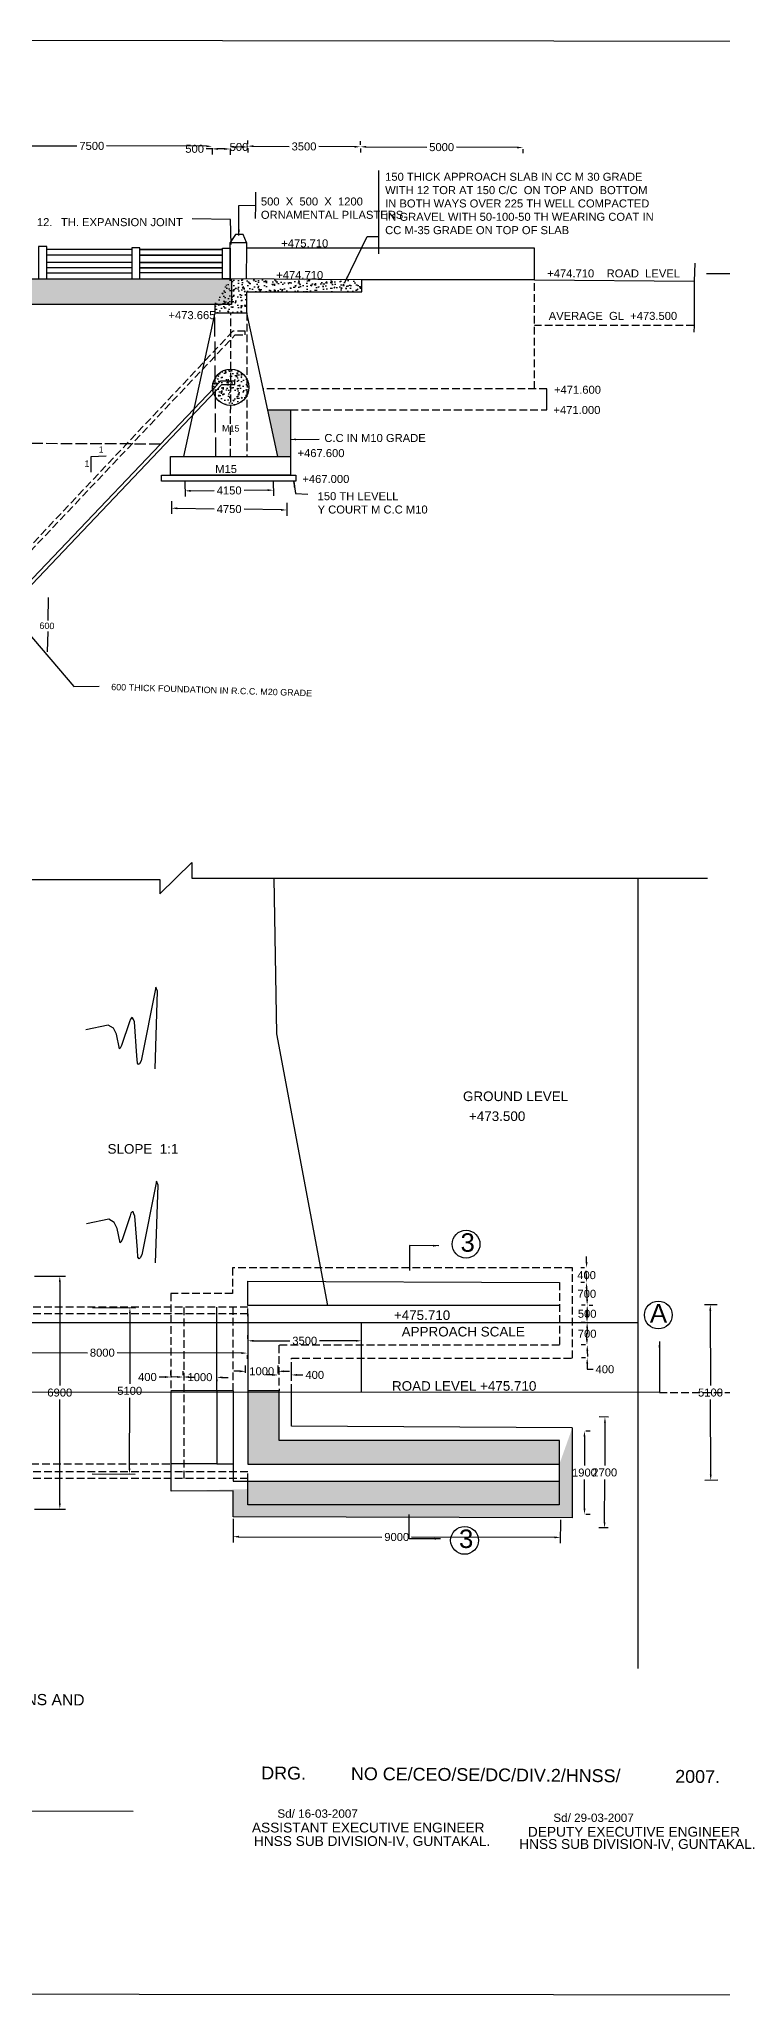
# Model space of a CAD drawing. Header units: inches. Extents: x 19446 to 38990, y 19537 to 39184.
# Drawn here: x 19486.6 to 19507.9, y 19536.7 to 19597.9 of the extents above; entities that cross this region are included whole.
import ezdxf

# ---------------------------------------------------------------- set-up
doc = ezdxf.new("R2010")
doc.units = ezdxf.units.IN
doc.header["$MEASUREMENT"] = 0
doc.linetypes.add('ACAD_ISO02W100', pattern=[15, 12, -3])
doc.layers.add('DRAWING', color=7, linetype='Continuous')
doc.styles.get("Standard").update_dxf_attribs({"font": 'arial.ttf'})
doc.dimstyles.get("Standard").update_dxf_attribs({"dimtxt": 0.18, "dimasz": 0.18, "dimexe": 0.18, "dimexo": 0.0625, "dimgap": 0.09, "dimtad": 0, "dimtih": 1, "dimtoh": 1, "dimdec": 4, "dimzin": 0, "dimdsep": 46, "dimtxsty": 'Standard', "dimcen": 0.09, "dimadec": 0, "dimazin": 0, "dimtfac": 1, "dimtdec": 4, "dimtofl": 0, "dimtmove": 0, "dimatfit": 3, "dimfxl": 1, "dimtolj": 1, "dimtzin": 0, "dimarcsym": 0})
pattern_1 = [(50, (0, 0), (0.3586300913, -0.0313760675), [0.0375, -0.4125]), (355, (0, 0), (-0.069375667, 0.376096067), [0.03, -0.33]), (100.4514445, (0.0299, -0.0026), (0.2892544234, 0.3447199955), [0.031870096, -0.350571056]), (46.1842, (0, 0.1), (0.533620665, -0.0827596404), [0.05625, -0.61875]), (96.6356355, (0.04447, 0.0931), (0.467330973, 0.4870593), [0.047805171, -0.52585688]), (351.184164, (0, 0.1), (0.467330973, 0.4870593), [0.045, -0.495]), (21, (0.05, 0.075), (0.298453526, -0.2013094453), [0.0375, -0.4125]), (326, (0.05, 0.075), (0.121657666, 0.3625750225), [0.03, -0.33]), (71.4514447, (0.07487, 0.05822), (0.4201111884, 0.1612655764), [0.031870095, -0.350571056]), (37.5, (0, 0), (0.00607992766, 0.1664469269), [0, -0.326, 0, -0.335, 0, -0.33125]), (7.5, (0, 0), (0.1315347687, 0.1972058559), [0, -0.191, 0, -0.3185, 0, -0.12625]), (327.5, (-0.1115, 0), (0.2669112181, -0.01127743587), [0, -0.125, 0, -0.39, 0, -0.5175]), (317.5, (-0.1615, 0), (0.2915930847, 0.0500524912), [0, -0.1625, 0, -0.259, 0, -0.3675])]

# ---------------------------------------------------------------- blocks, each defined once
blk = doc.blocks.new('*D7')
at = {"layer": 'Defpoints', "color": 0, "transparency": 16777216}
for p in [(19503.572, 19554.389), (19503.588, 19554.389), (19503.574, 19551.788)]:
    blk.add_point(p, dxfattribs=at)
at = {"layer": 'DRAWING', "color": 0, "lineweight": -2, "transparency": 16777216}
for p, q in [((19503.588, 19554.209), (19503.589, 19553.306)), ((19503.634, 19554.389), (19503.768, 19554.389)), ((19503.59, 19551.968), (19503.589, 19552.871)), ((19503.636, 19551.788), (19503.77, 19551.788))]:
    blk.add_line(p, q, dxfattribs=at)
at = {"layer": 'DRAWING', "color": 0, "transparency": 16777216}
for points in [[(19503.618, 19554.209), (19503.558, 19554.209), (19503.588, 19554.389)], [(19503.62, 19551.968), (19503.56, 19551.968), (19503.59, 19551.788)]]:
    blk.add_solid(points, dxfattribs=at)
at = {"layer": 'DRAWING', "color": 0, "transparency": 16777216, "insert": (19503.589, 19553.088), "char_height": 0.25, "attachment_point": 5}
blk.add_mtext('\\A1;1900', dxfattribs=at)
blk = doc.blocks.new('*D8')
at = {"layer": 'Defpoints', "color": 0, "transparency": 16777216}
for p in [(19504.228, 19554.825), (19504.404, 19554.824), (19504.392, 19551.358)]:
    blk.add_point(p, dxfattribs=at)
at = {"layer": 'DRAWING', "color": 0, "lineweight": -2, "transparency": 16777216}
for p, q in [((19504.342, 19554.824), (19504.048, 19554.825)), ((19504.228, 19554.645), (19504.223, 19553.31)), ((19504.217, 19551.539), (19504.222, 19552.874)), ((19504.33, 19551.359), (19504.036, 19551.36))]:
    blk.add_line(p, q, dxfattribs=at)
at = {"layer": 'DRAWING', "color": 0, "transparency": 16777216}
for points in [[(19504.198, 19554.645), (19504.258, 19554.645), (19504.228, 19554.825)], [(19504.187, 19551.539), (19504.247, 19551.539), (19504.216, 19551.359)]]:
    blk.add_solid(points, dxfattribs=at)
at = {"layer": 'DRAWING', "color": 0, "transparency": 16777216, "insert": (19504.222, 19553.092), "char_height": 0.25, "attachment_point": 5}
blk.add_mtext('\\A1;2700', dxfattribs=at)
blk = doc.blocks.new('*D9')
at = {"layer": 'Defpoints', "color": 0, "transparency": 16777216}
for p in [(19492.624, 19551.701), (19502.836, 19551.679), (19502.834, 19551.064)]:
    blk.add_point(p, dxfattribs=at)
at = {"layer": 'DRAWING', "color": 0, "lineweight": -2, "transparency": 16777216}
for p, q in [((19492.624, 19551.639), (19492.623, 19550.906)), ((19502.836, 19551.616), (19502.834, 19550.884)), ((19492.803, 19551.085), (19497.266, 19551.076)), ((19502.654, 19551.064), (19498.191, 19551.074))]:
    blk.add_line(p, q, dxfattribs=at)
at = {"layer": 'DRAWING', "color": 0, "transparency": 16777216}
for points in [[(19492.803, 19551.115), (19492.803, 19551.055), (19492.623, 19551.086)], [(19502.654, 19551.094), (19502.654, 19551.034), (19502.834, 19551.064)]]:
    blk.add_solid(points, dxfattribs=at)
at = {"layer": 'DRAWING', "color": 0, "transparency": 16777216, "insert": (19497.729, 19551.075), "char_height": 0.25, "attachment_point": 5}
blk.add_mtext('\\A1;9000', dxfattribs=at)
blk = doc.blocks.new('*D10')
at = {"layer": 'Defpoints', "color": 0, "transparency": 16777216}
for p in [(19486.364, 19559.227), (19486.364, 19551.948), (19487.212, 19551.948)]:
    blk.add_point(p, dxfattribs=at)
at = {"layer": 'DRAWING', "color": 0, "lineweight": -2, "transparency": 16777216}
for p, q in [((19486.426, 19559.227), (19487.392, 19559.227)), ((19487.212, 19559.047), (19487.212, 19555.805)), ((19487.212, 19552.128), (19487.212, 19555.37)), ((19486.426, 19551.948), (19487.392, 19551.948))]:
    blk.add_line(p, q, dxfattribs=at)
at = {"layer": 'DRAWING', "color": 0, "transparency": 16777216}
for points in [[(19487.182, 19559.047), (19487.242, 19559.047), (19487.212, 19559.227)], [(19487.182, 19552.128), (19487.242, 19552.128), (19487.212, 19551.948)]]:
    blk.add_solid(points, dxfattribs=at)
at = {"layer": 'DRAWING', "color": 0, "transparency": 16777216, "insert": (19487.212, 19555.587), "char_height": 0.25, "attachment_point": 5}
blk.add_mtext('\\A1;6900', dxfattribs=at)
blk = doc.blocks.new('*D11')
at = {"layer": 'Defpoints', "color": 0, "transparency": 16777216}
for p in [(19484.018, 19556.844), (19484.018, 19556.844), (19493.06, 19556.821)]:
    blk.add_point(p, dxfattribs=at)
at = {"layer": 'DRAWING', "color": 0, "lineweight": -2, "transparency": 16777216}
for p, q in [((19484.018, 19556.781), (19484.017, 19556.664)), ((19484.198, 19556.843), (19488.076, 19556.834)), ((19492.88, 19556.822), (19489.002, 19556.832)), ((19493.06, 19556.759), (19493.059, 19556.641))]:
    blk.add_line(p, q, dxfattribs=at)
at = {"layer": 'DRAWING', "color": 0, "transparency": 16777216}
for points in [[(19484.198, 19556.873), (19484.198, 19556.813), (19484.018, 19556.844)], [(19492.88, 19556.852), (19492.88, 19556.792), (19493.06, 19556.821)]]:
    blk.add_solid(points, dxfattribs=at)
at = {"layer": 'DRAWING', "color": 0, "transparency": 16777216, "insert": (19488.539, 19556.833), "char_height": 0.25, "attachment_point": 5}
blk.add_mtext('\\A1;8000', dxfattribs=at)
blk = doc.blocks.new('*D25')
at = {"layer": 'Defpoints', "color": 0, "transparency": 16777216}
for p in [(19490.678, 19556.073), (19490.678, 19556.073), (19491.064, 19556.073)]:
    blk.add_point(p, dxfattribs=at)
at = {"layer": 'DRAWING', "color": 0, "lineweight": -2, "transparency": 16777216}
for p, q in [((19490.498, 19556.073), (19490.318, 19556.073)), ((19490.678, 19556.135), (19490.678, 19556.253)), ((19491.064, 19556.135), (19491.064, 19556.253)), ((19491.244, 19556.073), (19491.424, 19556.073))]:
    blk.add_line(p, q, dxfattribs=at)
at = {"layer": 'DRAWING', "color": 0, "transparency": 16777216}
for points in [[(19490.498, 19556.103), (19490.498, 19556.043), (19490.678, 19556.073)], [(19491.244, 19556.103), (19491.244, 19556.043), (19491.064, 19556.073)]]:
    blk.add_solid(points, dxfattribs=at)
at = {"layer": 'DRAWING', "color": 0, "transparency": 16777216, "insert": (19489.947, 19556.073), "char_height": 0.25, "attachment_point": 5}
blk.add_mtext('\\A1;400', dxfattribs=at)
blk = doc.blocks.new('*D26')
at = {"layer": 'Defpoints', "color": 0, "transparency": 16777216}
for p in [(19491.064, 19556.073), (19492.11, 19556.063), (19492.11, 19556.063)]:
    blk.add_point(p, dxfattribs=at)
at = {"layer": 'DRAWING', "color": 0, "lineweight": -2, "transparency": 16777216}
for p, q in [((19490.884, 19556.074), (19490.704, 19556.076)), ((19491.065, 19556.135), (19491.066, 19556.253)), ((19492.11, 19556.001), (19492.108, 19555.883)), ((19492.29, 19556.062), (19492.47, 19556.06))]:
    blk.add_line(p, q, dxfattribs=at)
at = {"layer": 'DRAWING', "color": 0, "transparency": 16777216}
for points in [[(19490.884, 19556.104), (19490.884, 19556.044), (19491.064, 19556.073)], [(19492.29, 19556.092), (19492.29, 19556.032), (19492.11, 19556.063)]]:
    blk.add_solid(points, dxfattribs=at)
at = {"layer": 'DRAWING', "color": 0, "transparency": 16777216, "insert": (19491.587, 19556.068), "char_height": 0.25, "attachment_point": 5}
blk.add_mtext('\\A1;1000', dxfattribs=at)
blk = doc.blocks.new('*D27')
at = {"layer": 'Defpoints', "color": 0, "transparency": 16777216}
for p in [(19494.025, 19556.123), (19494.44, 19556.138), (19494.44, 19556.123)]:
    blk.add_point(p, dxfattribs=at)
at = {"layer": 'DRAWING', "color": 0, "lineweight": -2, "transparency": 16777216}
for p, q in [((19493.845, 19556.138), (19493.665, 19556.138)), ((19494.025, 19556.186), (19494.025, 19556.318)), ((19494.44, 19556.186), (19494.44, 19556.318)), ((19494.62, 19556.138), (19494.8, 19556.138))]:
    blk.add_line(p, q, dxfattribs=at)
at = {"layer": 'DRAWING', "color": 0, "transparency": 16777216}
for points in [[(19493.845, 19556.168), (19493.845, 19556.108), (19494.025, 19556.138)], [(19494.62, 19556.168), (19494.62, 19556.108), (19494.44, 19556.138)]]:
    blk.add_solid(points, dxfattribs=at)
at = {"layer": 'DRAWING', "color": 0, "transparency": 16777216, "insert": (19495.17, 19556.138), "char_height": 0.25, "attachment_point": 5}
blk.add_mtext('\\A1;400', dxfattribs=at)
blk = doc.blocks.new('*D28')
at = {"layer": 'Defpoints', "color": 0, "transparency": 16777216}
for p in [(19493.008, 19556.138), (19494.025, 19556.252), (19494.025, 19556.138)]:
    blk.add_point(p, dxfattribs=at)
at = {"layer": 'DRAWING', "color": 0, "lineweight": -2, "transparency": 16777216}
for p, q in [((19493.008, 19556.201), (19493.008, 19556.432)), ((19494.025, 19556.201), (19494.025, 19556.432)), ((19492.828, 19556.252), (19492.648, 19556.252)), ((19494.205, 19556.252), (19494.385, 19556.252))]:
    blk.add_line(p, q, dxfattribs=at)
at = {"layer": 'DRAWING', "color": 0, "transparency": 16777216}
for points in [[(19492.828, 19556.282), (19492.828, 19556.222), (19493.008, 19556.252)], [(19494.205, 19556.282), (19494.205, 19556.222), (19494.025, 19556.252)]]:
    blk.add_solid(points, dxfattribs=at)
at = {"layer": 'DRAWING', "color": 0, "transparency": 16777216, "insert": (19493.516, 19556.252), "char_height": 0.25, "attachment_point": 5}
blk.add_mtext('\\A1;1000', dxfattribs=at)
blk = doc.blocks.new('*D29')
at = {"layer": 'Defpoints', "color": 0, "transparency": 16777216}
for p in [(19493.081, 19557.205), (19493.081, 19557.205), (19496.634, 19557.205)]:
    blk.add_point(p, dxfattribs=at)
at = {"layer": 'DRAWING', "color": 0, "lineweight": -2, "transparency": 16777216}
for p, q in [((19493.081, 19557.267), (19493.081, 19557.385)), ((19493.261, 19557.205), (19494.395, 19557.205)), ((19496.454, 19557.205), (19495.32, 19557.205)), ((19496.634, 19557.267), (19496.634, 19557.385))]:
    blk.add_line(p, q, dxfattribs=at)
at = {"layer": 'DRAWING', "color": 0, "transparency": 16777216}
for points in [[(19493.261, 19557.235), (19493.261, 19557.175), (19493.081, 19557.205)], [(19496.454, 19557.235), (19496.454, 19557.175), (19496.634, 19557.205)]]:
    blk.add_solid(points, dxfattribs=at)
at = {"layer": 'DRAWING', "color": 0, "transparency": 16777216, "insert": (19494.858, 19557.205), "char_height": 0.25, "attachment_point": 5}
blk.add_mtext('\\A1;3500', dxfattribs=at)
blk = doc.blocks.new('*D30')
at = {"layer": 'Defpoints', "color": 0, "transparency": 16777216}
for p in [(19503.655, 19559.483), (19503.655, 19559.483), (19503.655, 19559.027)]:
    blk.add_point(p, dxfattribs=at)
at = {"layer": 'DRAWING', "color": 0, "lineweight": -2, "transparency": 16777216}
for p, q in [((19503.592, 19559.483), (19503.475, 19559.483)), ((19503.655, 19559.663), (19503.655, 19559.843)), ((19503.592, 19559.027), (19503.475, 19559.027)), ((19503.655, 19558.847), (19503.655, 19558.667))]:
    blk.add_line(p, q, dxfattribs=at)
at = {"layer": 'DRAWING', "color": 0, "transparency": 16777216}
for points in [[(19503.625, 19559.663), (19503.685, 19559.663), (19503.655, 19559.483)], [(19503.625, 19558.847), (19503.685, 19558.847), (19503.655, 19559.027)]]:
    blk.add_solid(points, dxfattribs=at)
at = {"layer": 'DRAWING', "color": 0, "transparency": 16777216, "insert": (19503.655, 19559.255), "char_height": 0.25, "attachment_point": 5}
blk.add_mtext('\\A1;400', dxfattribs=at)
blk = doc.blocks.new('*D31')
at = {"layer": 'Defpoints', "color": 0, "transparency": 16777216}
for p in [(19503.655, 19559.027), (19503.672, 19558.318), (19503.673, 19558.318)]:
    blk.add_point(p, dxfattribs=at)
at = {"layer": 'DRAWING', "color": 0, "lineweight": -2, "transparency": 16777216}
for p, q in [((19503.592, 19559.025), (19503.474, 19559.022)), ((19503.649, 19559.207), (19503.645, 19559.387)), ((19503.611, 19558.317), (19503.492, 19558.314)), ((19503.677, 19558.138), (19503.682, 19557.958))]:
    blk.add_line(p, q, dxfattribs=at)
at = {"layer": 'DRAWING', "color": 0, "transparency": 16777216}
for points in [[(19503.679, 19559.207), (19503.619, 19559.206), (19503.654, 19559.027)], [(19503.707, 19558.139), (19503.647, 19558.138), (19503.672, 19558.318)]]:
    blk.add_solid(points, dxfattribs=at)
at = {"layer": 'DRAWING', "color": 0, "transparency": 16777216, "insert": (19503.663, 19558.672), "char_height": 0.25, "attachment_point": 5}
blk.add_mtext('\\A1;700', dxfattribs=at)
blk = doc.blocks.new('*D32')
at = {"layer": 'Defpoints', "color": 0, "transparency": 16777216}
for p in [(19503.673, 19558.32), (19503.673, 19557.775), (19503.673, 19557.775)]:
    blk.add_point(p, dxfattribs=at)
at = {"layer": 'DRAWING', "color": 0, "lineweight": -2, "transparency": 16777216}
for p, q in [((19503.673, 19558.5), (19503.673, 19558.68)), ((19503.735, 19558.32), (19503.853, 19558.32)), ((19503.673, 19557.595), (19503.673, 19557.415)), ((19503.735, 19557.775), (19503.853, 19557.775))]:
    blk.add_line(p, q, dxfattribs=at)
at = {"layer": 'DRAWING', "color": 0, "transparency": 16777216}
for points in [[(19503.643, 19558.5), (19503.703, 19558.5), (19503.673, 19558.32)], [(19503.643, 19557.595), (19503.703, 19557.595), (19503.673, 19557.775)]]:
    blk.add_solid(points, dxfattribs=at)
at = {"layer": 'DRAWING', "color": 0, "transparency": 16777216, "insert": (19503.673, 19558.048), "char_height": 0.25, "attachment_point": 5}
blk.add_mtext('\\A1;500', dxfattribs=at)
blk = doc.blocks.new('*D33')
at = {"layer": 'Defpoints', "color": 0, "transparency": 16777216}
for p in [(19503.673, 19557.775), (19503.676, 19557.075), (19503.679, 19557.075)]:
    blk.add_point(p, dxfattribs=at)
at = {"layer": 'DRAWING', "color": 0, "lineweight": -2, "transparency": 16777216}
for p, q in [((19503.61, 19557.775), (19503.489, 19557.774)), ((19503.667, 19557.955), (19503.666, 19558.135)), ((19503.617, 19557.075), (19503.496, 19557.074)), ((19503.678, 19556.895), (19503.679, 19556.715))]:
    blk.add_line(p, q, dxfattribs=at)
at = {"layer": 'DRAWING', "color": 0, "transparency": 16777216}
for points in [[(19503.697, 19557.956), (19503.637, 19557.955), (19503.669, 19557.775)], [(19503.708, 19556.896), (19503.648, 19556.895), (19503.676, 19557.075)]]:
    blk.add_solid(points, dxfattribs=at)
at = {"layer": 'DRAWING', "color": 0, "transparency": 16777216, "insert": (19503.673, 19557.425), "char_height": 0.25, "attachment_point": 5}
blk.add_mtext('\\A1;700', dxfattribs=at)
blk = doc.blocks.new('*D34')
at = {"layer": 'Defpoints', "color": 0, "transparency": 16777216}
for p in [(19503.675, 19557.08), (19503.673, 19556.675), (19503.68, 19556.675)]:
    blk.add_point(p, dxfattribs=at)
at = {"layer": 'DRAWING', "color": 0, "lineweight": -2, "transparency": 16777216}
for p, q in [((19503.613, 19557.079), (19503.488, 19557.077)), ((19503.666, 19557.259), (19503.664, 19557.439)), ((19503.617, 19556.674), (19503.493, 19556.673)), ((19503.675, 19556.495), (19503.677, 19556.315)), ((19503.677, 19556.315), (19503.857, 19556.315))]:
    blk.add_line(p, q, dxfattribs=at)
at = {"layer": 'DRAWING', "color": 0, "transparency": 16777216}
for points in [[(19503.696, 19557.26), (19503.636, 19557.259), (19503.668, 19557.079)], [(19503.705, 19556.495), (19503.645, 19556.494), (19503.673, 19556.675)]]:
    blk.add_solid(points, dxfattribs=at)
at = {"layer": 'DRAWING', "color": 0, "transparency": 16777216, "insert": (19504.227, 19556.315), "char_height": 0.25, "attachment_point": 5}
blk.add_mtext('\\A1;400', dxfattribs=at)
blk = doc.blocks.new('*D35')
at = {"layer": 'Defpoints', "color": 0, "transparency": 16777216}
for p in [(19507.796, 19558.331), (19507.531, 19552.846), (19507.811, 19552.847)]:
    blk.add_point(p, dxfattribs=at)
at = {"layer": 'DRAWING', "color": 0, "lineweight": -2, "transparency": 16777216}
for p, q in [((19507.734, 19558.331), (19507.336, 19558.33)), ((19507.516, 19558.15), (19507.523, 19555.806)), ((19507.53, 19553.026), (19507.524, 19555.371)), ((19507.749, 19552.847), (19507.351, 19552.846))]:
    blk.add_line(p, q, dxfattribs=at)
at = {"layer": 'DRAWING', "color": 0, "transparency": 16777216}
for points in [[(19507.546, 19558.15), (19507.486, 19558.15), (19507.516, 19558.33)], [(19507.56, 19553.027), (19507.5, 19553.026), (19507.531, 19552.846)]]:
    blk.add_solid(points, dxfattribs=at)
at = {"layer": 'DRAWING', "color": 0, "transparency": 16777216, "insert": (19507.523, 19555.588), "char_height": 0.25, "attachment_point": 5}
blk.add_mtext('\\A1;5100', dxfattribs=at)
blk = doc.blocks.new('*D52')
at = {"layer": 'Defpoints', "color": 0, "transparency": 16777216}
for p in [(19496.595, 19594.512), (19496.595, 19594.504), (19501.666, 19594.488)]:
    blk.add_point(p, dxfattribs=at)
at = {"layer": 'DRAWING', "color": 0, "lineweight": -2, "transparency": 16777216}
for p, q in [((19496.595, 19594.45), (19496.594, 19594.324)), ((19496.775, 19594.503), (19498.668, 19594.495)), ((19501.486, 19594.481), (19499.594, 19594.49)), ((19501.666, 19594.426), (19501.666, 19594.3))]:
    blk.add_line(p, q, dxfattribs=at)
at = {"layer": 'DRAWING', "color": 0, "transparency": 16777216}
for points in [[(19496.775, 19594.533), (19496.775, 19594.473), (19496.595, 19594.504)], [(19501.487, 19594.511), (19501.486, 19594.451), (19501.666, 19594.48)]]:
    blk.add_solid(points, dxfattribs=at)
at = {"layer": 'DRAWING', "color": 0, "transparency": 16777216, "insert": (19499.131, 19594.492), "char_height": 0.25, "attachment_point": 5}
blk.add_mtext('\\A1;5000', dxfattribs=at)
blk = doc.blocks.new('*D53')
at = {"layer": 'Defpoints', "color": 0, "transparency": 16777216}
for p in [(19493.077, 19594.524), (19493.077, 19594.524), (19496.594, 19594.504)]:
    blk.add_point(p, dxfattribs=at)
at = {"layer": 'DRAWING', "color": 0, "lineweight": -2, "transparency": 16777216}
for p, q in [((19493.078, 19594.587), (19493.078, 19594.704)), ((19493.257, 19594.523), (19494.373, 19594.517)), ((19496.414, 19594.505), (19495.298, 19594.512)), ((19496.594, 19594.567), (19496.595, 19594.684))]:
    blk.add_line(p, q, dxfattribs=at)
at = {"layer": 'DRAWING', "color": 0, "transparency": 16777216}
for points in [[(19493.257, 19594.553), (19493.257, 19594.493), (19493.077, 19594.524)], [(19496.414, 19594.535), (19496.414, 19594.475), (19496.594, 19594.504)]]:
    blk.add_solid(points, dxfattribs=at)
at = {"layer": 'DRAWING', "color": 0, "transparency": 16777216, "insert": (19494.835, 19594.514), "char_height": 0.25, "attachment_point": 5}
blk.add_mtext('\\A1;3500', dxfattribs=at)
blk = doc.blocks.new('*D54')
at = {"layer": 'Defpoints', "color": 0, "transparency": 16777216}
for p in [(19492.53, 19594.517), (19492.53, 19594.493), (19493.077, 19594.524)]:
    blk.add_point(p, dxfattribs=at)
at = {"layer": 'DRAWING', "color": 0, "lineweight": -2, "transparency": 16777216}
for p, q in [((19492.531, 19594.454), (19492.533, 19594.313)), ((19492.898, 19594.498), (19492.71, 19594.495)), ((19493.078, 19594.462), (19493.08, 19594.321))]:
    blk.add_line(p, q, dxfattribs=at)
at = {"layer": 'DRAWING', "color": 0, "transparency": 16777216}
for points in [[(19492.71, 19594.525), (19492.71, 19594.465), (19492.53, 19594.493)], [(19492.897, 19594.528), (19492.898, 19594.468), (19493.077, 19594.501)]]:
    blk.add_solid(points, dxfattribs=at)
at = {"layer": 'DRAWING', "color": 0, "transparency": 16777216, "insert": (19492.804, 19594.497), "char_height": 0.25, "attachment_point": 5}
blk.add_mtext('\\A1;500', dxfattribs=at)
blk = doc.blocks.new('*D55')
at = {"layer": 'Defpoints', "color": 0, "transparency": 16777216}
for p in [(19491.966, 19594.439), (19491.967, 19594.52), (19492.528, 19594.516)]:
    blk.add_point(p, dxfattribs=at)
at = {"layer": 'DRAWING', "color": 0, "lineweight": -2, "transparency": 16777216}
for p, q in [((19491.966, 19594.439), (19491.786, 19594.44)), ((19491.967, 19594.457), (19491.965, 19594.259)), ((19492.348, 19594.436), (19492.146, 19594.438)), ((19492.528, 19594.454), (19492.526, 19594.255))]:
    blk.add_line(p, q, dxfattribs=at)
at = {"layer": 'DRAWING', "color": 0, "transparency": 16777216}
for points in [[(19492.147, 19594.468), (19492.146, 19594.408), (19491.966, 19594.439)], [(19492.348, 19594.466), (19492.347, 19594.406), (19492.528, 19594.435)]]:
    blk.add_solid(points, dxfattribs=at)
at = {"layer": 'DRAWING', "color": 0, "transparency": 16777216, "insert": (19491.421, 19594.44), "char_height": 0.25, "attachment_point": 5}
blk.add_mtext('\\A1;500', dxfattribs=at)
blk = doc.blocks.new('*D56')
at = {"layer": 'Defpoints', "color": 0, "transparency": 16777216}
for p in [(19484.454, 19594.542), (19484.454, 19594.542), (19491.967, 19594.52)]:
    blk.add_point(p, dxfattribs=at)
at = {"layer": 'DRAWING', "color": 0, "lineweight": -2, "transparency": 16777216}
for p, q in [((19484.454, 19594.479), (19484.454, 19594.362)), ((19484.634, 19594.541), (19487.749, 19594.532)), ((19491.787, 19594.52), (19488.672, 19594.529)), ((19491.967, 19594.457), (19491.966, 19594.34))]:
    blk.add_line(p, q, dxfattribs=at)
at = {"layer": 'DRAWING', "color": 0, "transparency": 16777216}
for points in [[(19484.634, 19594.571), (19484.634, 19594.511), (19484.454, 19594.542)], [(19491.787, 19594.55), (19491.787, 19594.49), (19491.967, 19594.52)]]:
    blk.add_solid(points, dxfattribs=at)
at = {"layer": 'DRAWING', "color": 0, "transparency": 16777216, "insert": (19488.211, 19594.531), "char_height": 0.25, "attachment_point": 5}
blk.add_mtext('\\A1;7500', dxfattribs=at)
blk = doc.blocks.new('*D60')
at = {"layer": 'Defpoints', "color": 0, "transparency": 16777216}
for p in [(19491.119, 19584.107), (19493.874, 19584.129), (19493.877, 19583.778)]:
    blk.add_point(p, dxfattribs=at)
at = {"layer": 'DRAWING', "color": 0, "lineweight": -2, "transparency": 16777216}
for p, q in [((19491.119, 19584.044), (19491.123, 19583.576)), ((19493.875, 19584.067), (19493.879, 19583.598)), ((19491.302, 19583.757), (19492.032, 19583.763)), ((19493.697, 19583.777), (19492.967, 19583.771))]:
    blk.add_line(p, q, dxfattribs=at)
at = {"layer": 'DRAWING', "color": 0, "transparency": 16777216}
for points in [[(19491.301, 19583.787), (19491.302, 19583.727), (19491.122, 19583.756)], [(19493.697, 19583.807), (19493.698, 19583.747), (19493.877, 19583.778)]]:
    blk.add_solid(points, dxfattribs=at)
at = {"layer": 'DRAWING', "color": 0, "transparency": 16777216, "insert": (19492.499, 19583.767), "char_height": 0.25, "attachment_point": 5}
blk.add_mtext('\\A1;4150', dxfattribs=at)
blk = doc.blocks.new('*D61')
at = {"layer": 'Defpoints', "color": 0, "transparency": 16777216}
for p in [(19490.702, 19583.498), (19494.302, 19583.443), (19494.298, 19583.158)]:
    blk.add_point(p, dxfattribs=at)
at = {"layer": 'DRAWING', "color": 0, "lineweight": -2, "transparency": 16777216}
for p, q in [((19490.701, 19583.436), (19490.695, 19583.034)), ((19494.301, 19583.38), (19494.295, 19582.978)), ((19490.878, 19583.211), (19492.03, 19583.193)), ((19494.118, 19583.161), (19492.966, 19583.179))]:
    blk.add_line(p, q, dxfattribs=at)
at = {"layer": 'DRAWING', "color": 0, "transparency": 16777216}
for points in [[(19490.878, 19583.241), (19490.877, 19583.181), (19490.698, 19583.214)], [(19494.118, 19583.191), (19494.117, 19583.131), (19494.298, 19583.158)]]:
    blk.add_solid(points, dxfattribs=at)
at = {"layer": 'DRAWING', "color": 0, "transparency": 16777216, "insert": (19492.498, 19583.186), "char_height": 0.25, "attachment_point": 5}
blk.add_mtext('\\A1;4750', dxfattribs=at)
blk = doc.blocks.new('*D66')
at = {"layer": 'Defpoints', "color": 0, "transparency": 16777216}
for p in [(19488.175, 19558.242), (19488.161, 19553.047), (19489.387, 19553.044)]:
    blk.add_point(p, dxfattribs=at)
at = {"layer": 'DRAWING', "color": 0, "lineweight": -2, "transparency": 16777216}
for p, q in [((19488.237, 19558.242), (19489.58, 19558.238)), ((19489.4, 19558.059), (19489.394, 19555.859)), ((19489.387, 19553.224), (19489.393, 19555.424)), ((19488.224, 19553.047), (19489.567, 19553.043))]:
    blk.add_line(p, q, dxfattribs=at)
at = {"layer": 'DRAWING', "color": 0, "transparency": 16777216}
for points in [[(19489.37, 19558.059), (19489.43, 19558.059), (19489.4, 19558.239)], [(19489.357, 19553.224), (19489.417, 19553.224), (19489.387, 19553.044)]]:
    blk.add_solid(points, dxfattribs=at)
at = {"layer": 'DRAWING', "color": 0, "transparency": 16777216, "insert": (19489.394, 19555.641), "char_height": 0.25, "attachment_point": 5}
blk.add_mtext('\\A1;5100', dxfattribs=at)

msp = doc.modelspace()

# ---------------------------------------------------------------- hatches: boundary and pattern name
at = {"layer": 'DRAWING'}
h = msp.add_hatch(dxfattribs=at)
h.set_pattern_fill('AR-CONC', color=256, scale=0.05)
h.set_pattern_definition(pattern_1)
h.paths.add_polyline_path([(19466.76689, 19590.37886), (19492.57394, 19590.37886), (19492.57394, 19589.5822), (19466.76689, 19589.5822)])
edge = h.paths.add_edge_path()
edge.add_line((19467.24253, 19589.5822), (19467.24253, 19589.31582))
edge.add_line((19467.24253, 19589.31582), (19466.24465, 19589.31582))
edge.add_line((19466.24465, 19589.31582), (19466.24465, 19589.97087))
edge.add_line((19466.24465, 19589.97087), (19462.65241, 19589.97087))
edge.add_line((19462.65241, 19589.97087), (19462.65241, 19590.34498))
edge.add_line((19462.65241, 19590.34498), (19466.76689, 19590.37886))
h = msp.add_hatch(dxfattribs=at)
h.set_pattern_fill('AR-CONC', color=256, scale=0.05)
h.set_pattern_definition(pattern_1)
edge = h.paths.add_edge_path()
edge.add_line((19492.05033, 19589.5822), (19492.05033, 19589.31582))
edge.add_line((19492.05033, 19589.31582), (19493.04821, 19589.31582))
edge.add_line((19493.04821, 19589.31582), (19493.04821, 19589.97087))
edge.add_line((19493.04821, 19589.97087), (19496.64045, 19589.97087))
edge.add_line((19496.64045, 19589.97087), (19496.64045, 19590.34498))
edge.add_line((19496.64045, 19590.34498), (19492.52596, 19590.37886))
h = msp.add_hatch(dxfattribs=at)
h.set_pattern_fill('AR-CONC', color=256, scale=0.05)
h.set_pattern_definition(pattern_1)
edge = h.paths.add_edge_path()
edge.add_arc((19492.5463, 19586.99099), 0.56471, 0, 360)
h = msp.add_hatch(dxfattribs=at)
h.set_pattern_fill('AR-CONC', color=256, scale=0.05)
h.set_pattern_definition([(50, (0, 0), (0.3586300913, -0.0313760675), [0.0375, -0.4125]), (355, (0, 0), (-0.069375667, 0.376096067), [0.03, -0.33]), (100.4514, (0.0299, -0.0026), (0.289254691, 0.344719771), [0.031870095, -0.350571056]), (46.1842, (0, 0.1), (0.533620524, -0.082759507), [0.05625, -0.61875]), (96.6356, (0.04447, 0.0931), (0.467331353, 0.487058935), [0.047805144, -0.5258565]), (351.1842, (0, 0.1), (0.467330973, 0.4870593), [0.045, -0.495]), (21, (0.05, 0.075), (0.298453526, -0.2013094453), [0.0375, -0.4125]), (326, (0.05, 0.075), (0.121657666, 0.3625750225), [0.03, -0.33]), (71.4514, (0.07487, 0.05822), (0.4201113143, 0.1612652484), [0.031870095, -0.350571056]), (37.5, (0, 0), (0.00607992766, 0.1664469269), [0, -0.326, 0, -0.335, 0, -0.33125]), (7.5, (0, 0), (0.1315347687, 0.1972058559), [0, -0.191, 0, -0.3185, 0, -0.12625]), (327.5, (-0.1115, 0), (0.2669112181, -0.01127743587), [0, -0.125, 0, -0.39, 0, -0.5175]), (317.5, (-0.1615, 0), (0.2915930847, 0.0500524912), [0, -0.1625, 0, -0.259, 0, -0.3675])])
h.paths.add_polyline_path([(19494.41607, 19586.2915), (19493.70399, 19586.2915), (19494.02202, 19584.82484), (19494.41607, 19584.82484)])
h.paths.add_polyline_path([(19465.58887, 19586.2915), (19464.87679, 19586.2915), (19464.87679, 19584.82484), (19465.27084, 19584.82484)])
h = msp.add_hatch(dxfattribs=at)
h.set_pattern_fill('AR-CONC', color=256, scale=0.05)
h.set_pattern_definition(pattern_1)
h.paths.add_polyline_path([(19502.80343, 19552.07608), (19493.08069, 19552.07608), (19493.08069, 19552.82421), (19502.80343, 19552.82421)], flags=16)
edge = h.paths.add_edge_path()
edge.add_line((19502.80805, 19552.82421), (19502.80805, 19554.09192))
edge.add_line((19502.80805, 19554.09192), (19494.05487, 19554.09192))
edge.add_line((19494.05487, 19554.09192), (19494.05487, 19555.63842))
edge.add_line((19494.05487, 19555.63842), (19493.07639, 19555.63842))
edge.add_line((19493.07639, 19555.63842), (19493.07639, 19553.3557))
edge.add_line((19493.07639, 19553.3557), (19502.80805, 19553.3557))
edge.add_line((19503.21007, 19554.48454), (19503.21014, 19551.67818))
edge.add_line((19503.21014, 19551.67818), (19492.62424, 19551.70136))
edge.add_line((19492.62424, 19551.70136), (19492.62424, 19552.51372))
edge.add_line((19492.62424, 19552.51372), (19490.68411, 19552.51047))
edge.add_line((19490.67788, 19555.62434), (19490.6831, 19552.51047))
h = msp.add_hatch(dxfattribs=at)
h.set_pattern_fill('AR-CONC', color=256, scale=0.05)
h.set_pattern_definition(pattern_1)
h.paths.add_polyline_path([(19502.80343, 19552.07608), (19493.08069, 19552.07608), (19493.08069, 19552.82421), (19502.80343, 19552.82421)])

# ---------------------------------------------------------------- linework, layer by layer
at = {"layer": 'DRAWING', "linetype": 'ACAD_ISO02W100', "ltscale": 0.02}
for p, q in [((19502.41638, 19586.93925), (19493.56202, 19586.94624)), ((19494.41607, 19586.2915), (19502.41638, 19586.2915))]:
    msp.add_line(p, q, dxfattribs=at)
at = {"layer": 'DRAWING'}
for p, q in [((19502.41638, 19586.2915), (19502.41638, 19586.93925)), ((19493.70399, 19586.2915), (19494.41607, 19586.2915)), ((19494.41607, 19586.2915), (19494.41607, 19584.82484)), ((19490.33058, 19571.16999), (19491.33736, 19572.14635)), ((19491.33736, 19572.14635), (19491.33736, 19571.65225)), ((19491.33736, 19571.65225), (19507.43363, 19571.65225)), ((19505.25074, 19571.65225), (19505.25074, 19546.97148)), ((19479.66179, 19571.61487), (19490.33058, 19571.61487)), ((19490.33058, 19571.61487), (19490.33058, 19571.16999))]:
    msp.add_line(p, q, dxfattribs=at)
for points in [[(19541.55864, 19597.78551), (19541.58374, 19595.72355), (19541.54486, 19579.81408), (19541.54203, 19577.70611), (19541.53673, 19576.15542), (19541.51281, 19567.94613), (19541.39863, 19536.742), (19450.90466, 19536.81832), (19450.90796, 19597.86709), (19523.32114, 19597.79744), (19539.52956, 19597.78679), (19541.55864, 19597.78551)], [(19497.15693, 19593.7668), (19497.16215, 19591.15632)], [(19493.32353, 19593.08492), (19493.32023, 19592.6765), (19493.31222, 19592.26432)], [(19489.45607, 19591.29984), (19486.80306, 19591.29984)], [(19493.03588, 19591.5134), (19492.9399, 19591.76854), (19492.69826, 19591.76742), (19492.52596, 19591.5134)], [(19492.52596, 19590.37886), (19492.52596, 19591.5134), (19493.03588, 19591.5134), (19493.03588, 19591.33505)], [(19502.02666, 19590.34498), (19502.02666, 19591.33505), (19493.03588, 19591.33505), (19493.02797, 19590.37473)], [(19486.80306, 19591.13094), (19489.45607, 19591.13094)], [(19489.45607, 19590.88635), (19486.80306, 19590.88635)], [(19489.45607, 19590.71806), (19486.80306, 19590.71806)], [(19507.03851, 19590.86686), (19507.01821, 19590.30469), (19507.00806, 19588.91722), (19507.00765, 19588.70817)], [(19486.80306, 19590.56414), (19489.45607, 19590.56414)], [(19489.70967, 19590.5764), (19492.28772, 19590.5764)], [(19492.05033, 19589.5822), (19492.05033, 19589.31582), (19493.04821, 19589.31582), (19493.04821, 19589.97087), (19496.64045, 19589.97087), (19496.64045, 19590.34498), (19492.52596, 19590.37886)], [(19502.02666, 19590.34498), (19496.64045, 19590.34498)], [(19502.02666, 19590.34498), (19507.01821, 19590.30469)], [(19492.05033, 19589.31582), (19491.07089, 19584.82484)], [(19494.02202, 19584.82484), (19493.04821, 19589.31582)], [(19485.75849, 19580.2133), (19492.2746, 19587.07634), (19492.6733, 19587.0734), (19492.6733, 19587.18157), (19492.23231, 19587.18157), (19485.7445, 19580.37757)], [(19488.66017, 19584.84261), (19488.17576, 19584.81754), (19488.17587, 19584.33737)], [(19486.84483, 19580.42267), (19486.83623, 19579.70483)], [(19486.83658, 19579.36363), (19486.81643, 19578.72468)], [(19493.89798, 19571.65225), (19493.97922, 19566.79717), (19495.57002, 19558.30869)], [(19490.18526, 19565.70173), (19490.2611, 19568.1282), (19490.21231, 19568.25486), (19489.75319, 19565.95089), (19489.7025, 19565.85892), (19489.66975, 19565.83359), (19489.63258, 19565.88165), (19489.61587, 19566.10487), (19489.54238, 19567.16477), (19489.51018, 19567.23757), (19489.48446, 19567.29574), (19489.45596, 19567.3019), (19489.41433, 19567.2528), (19489.38945, 19567.16911), (19489.1428, 19566.42755), (19489.09599, 19566.34994), (19489.07683, 19566.32762), (19488.98344, 19566.77996), (19488.89086, 19566.96768), (19488.72205, 19567.0629), (19488.02501, 19566.92415)], [(19490.2019, 19559.63857), (19490.27774, 19562.06505), (19490.22895, 19562.1917), (19489.76983, 19559.88773), (19489.71914, 19559.79577), (19489.68639, 19559.77043), (19489.64922, 19559.81849), (19489.63251, 19560.04171), (19489.55902, 19561.10161), (19489.52682, 19561.17441), (19489.5011, 19561.23258), (19489.4726, 19561.23874), (19489.43097, 19561.18965), (19489.40609, 19561.10595), (19489.15944, 19560.36439), (19489.11263, 19560.28678), (19489.09347, 19560.26446), (19489.00008, 19560.71681), (19488.9075, 19560.90452), (19488.73869, 19560.99974), (19488.04165, 19560.86099)], [(19502.81018, 19558.30869), (19493.08403, 19558.30869), (19493.08403, 19559.06392), (19502.81018, 19559.02969)], [(19492.11007, 19555.63842), (19492.11007, 19558.25821)], [(19479.66179, 19557.77533), (19505.25074, 19557.77533)], [(19493.08069, 19558.05086), (19493.08069, 19555.63842), (19493.08069, 19555.63842)], [(19496.63441, 19555.5954), (19496.63441, 19557.77533)], [(19492.62622, 19555.63842), (19490.67788, 19555.63842)], [(19490.67788, 19555.62434), (19490.6831, 19552.51047)], [(19492.11007, 19555.63842), (19492.11007, 19553.36152), (19492.62622, 19553.36152)], [(19492.62622, 19555.63842), (19492.62622, 19553.35834), (19492.62622, 19552.82421), (19493.08069, 19552.82421)], [(19502.80805, 19552.82421), (19502.80805, 19554.09192), (19494.05487, 19554.09192), (19494.05487, 19555.63842), (19493.07639, 19555.63842), (19493.07639, 19553.3557), (19502.80805, 19553.3557)], [(19503.21007, 19554.48454), (19494.4397, 19554.53514), (19494.4397, 19555.61358)], [(19503.21007, 19554.48454), (19503.21014, 19551.67818), (19492.62424, 19551.70136), (19492.62424, 19552.51372), (19490.68411, 19552.51047)], [(19492.11007, 19553.36152), (19490.68167, 19553.35913)], [(19502.80343, 19552.07608), (19493.08069, 19552.07608), (19493.08069, 19552.82421), (19502.80343, 19552.82421), (19502.80343, 19552.07608)], [(19468.83062, 19542.52006), (19489.50114, 19542.51173)]]:
    msp.add_lwpolyline(points, dxfattribs=at)
for points in [[(19486.54653, 19590.37886), (19486.80306, 19590.37886), (19486.80306, 19591.38551), (19486.54653, 19591.38551)], [(19489.45607, 19590.37886), (19489.70967, 19590.37886), (19489.70967, 19591.34538), (19489.45607, 19591.34538)], [(19492.28772, 19591.29984), (19489.70967, 19591.29984), (19489.70967, 19591.29984), (19492.28772, 19591.29984)], [(19492.52596, 19590.37886), (19492.28772, 19590.37886), (19492.28772, 19591.33626), (19492.52596, 19591.33626)], [(19489.70967, 19591.12017), (19492.28772, 19591.12017), (19492.28772, 19591.12017), (19489.70967, 19591.12017)], [(19492.28772, 19590.88635), (19489.70967, 19590.88635), (19489.70967, 19590.88635), (19492.28772, 19590.88635)], [(19489.70967, 19590.71806), (19492.28772, 19590.71806), (19492.28772, 19590.71806), (19489.70967, 19590.71806)], [(19466.76689, 19590.37886), (19492.57394, 19590.37886), (19492.57394, 19589.5822), (19466.76689, 19589.5822)], [(19490.67099, 19584.82484), (19494.41607, 19584.82484), (19494.41607, 19584.24378), (19490.67099, 19584.24378)], [(19490.38165, 19584.24378), (19494.57651, 19584.24378), (19494.57651, 19584.05515), (19490.38165, 19584.05515)]]:
    msp.add_lwpolyline(points, close=True, dxfattribs=at)
at = {"layer": 'DRAWING', "linetype": 'ACAD_ISO02W100', "ltscale": 0.02}
for points in [[(19502.02666, 19586.93956), (19502.02666, 19590.28196)], [(19492.54353, 19584.82484), (19492.54927, 19589.31582)], [(19493.04821, 19589.31582), (19493.04821, 19584.82484)], [(19507.00806, 19588.91722), (19502.02666, 19588.91722)], [(19484.88366, 19580.37757), (19492.68673, 19588.62955), (19492.99554, 19588.62955), (19492.99554, 19588.74264), (19492.61559, 19588.74264), (19484.7319, 19580.37757)], [(19494.4397, 19555.61358), (19494.4397, 19556.66203), (19503.21857, 19556.66203), (19503.21857, 19559.4858), (19492.60759, 19559.4858), (19492.60759, 19558.68317), (19490.67788, 19558.68317), (19490.67788, 19555.62434)], [(19502.81018, 19559.02969), (19502.81018, 19557.06392), (19494.04779, 19557.06392), (19494.05487, 19555.63842)], [(19493.08069, 19557.97187), (19493.08069, 19558.25821), (19479.66179, 19558.25821)], [(19491.09265, 19552.9032), (19491.09265, 19558.25821)], [(19492.62622, 19555.63842), (19492.62622, 19558.25821)], [(19493.08069, 19558.05086), (19479.66179, 19558.05086)], [(19505.92855, 19555.59316), (19520.9117, 19555.59316)], [(19468.6419, 19553.35913), (19490.68167, 19553.35913)], [(19493.08069, 19552.82421), (19493.08069, 19553.11055), (19479.62545, 19553.11055)], [(19493.08069, 19552.9032), (19479.62545, 19552.9032)]]:
    msp.add_lwpolyline(points, dxfattribs=at)
at = {"layer": 'DRAWING', "linetype": 'ACAD_ISO02W100', "ltscale": 0.05}
msp.add_lwpolyline([(19492.08195, 19584.82484), (19492.05033, 19589.31582)], dxfattribs=at)
at = {"layer": 'DRAWING', "linetype": 'ACAD_ISO02W100', "ltscale": 0.03}
msp.add_lwpolyline([(19468.84229, 19585.31299), (19490.36827, 19585.22669)], dxfattribs=at)
at = {"layer": 'DRAWING'}
for centre, radius in [((19492.5463, 19586.99099), 0.56471), ((19499.89353, 19560.22388), 0.434), ((19505.89492, 19558.01157), 0.434), ((19499.84606, 19550.96948), 0.434)]:
    msp.add_circle(centre, radius, dxfattribs=at)

# ---------------------------------------------------------------- texts
for s, height, p in [('APPROACH SCALE', 0.3, (19497.883, 19557.34003)), ('Sd/ 16-03-2007', 0.2606735, (19494.00354, 19542.3057)), ('Sd/ 29-03-2007', 0.2606735, (19502.61765, 19542.17555)), ('ASSISTANT EXECUTIVE ENGINEER', 0.3056801, (19493.20897, 19541.84615)), ('HNSS SUB DIVISION-IV, GUNTAKAL.', 0.3056801, (19493.27018, 19541.42495)), ('DEPUTY EXECUTIVE ENGINEER', 0.3056801, (19501.82308, 19541.716)), ('HNSS SUB DIVISION-IV, GUNTAKAL.', 0.3056801, (19501.55239, 19541.33306))]:
    msp.add_text(s, height=height, dxfattribs=at).set_placement(p)
for s, insert, char_height, width, attachment_point in [('150 THICK APPROACH SLAB IN CC M 30 GRADE \\PWITH 12 TOR AT 150 C/C  ON TOP AND  BOTTOM\\PIN BOTH WAYS OVER 225 TH WELL COMPACTED\\PIN GRAVEL WITH 50-100-50 TH WEARING COAT IN \\PCC M-35 GRADE ON TOP OF SLAB\\P ', (19497.36732, 19593.69232), 0.25, 12.6320212, 1), ('500  X  500  X  1200\\PORNAMENTAL PILASTERS', (19493.48871, 19592.92089), 0.25, 12.6320212, 1), ('+475.710', (19494.12548, 19591.61362), 0.25, 12.6320212, 1), ('+474.710', (19493.9671, 19590.62217), 0.25, 12.6320212, 1), ('+474.710    ROAD  LEVEL', (19502.4268, 19590.67422), 0.25, 12.6320212, 1), ('AVERAGE  GL  +473.500', (19502.47364, 19589.34659), 0.25, 12.6320212, 1), ('+471.600', (19502.6376, 19587.03955), 0.25, 12.6320212, 1), ('+471.000', (19502.62027, 19586.40691), 0.25, 12.6320212, 1), ('C.C IN M10 GRADE', (19495.47052, 19585.53278), 0.25, 12.6320212, 1), ('M15', (19492.06273, 19584.5632), 0.25, 12.6320212, 1), ('+467.600', (19494.63256, 19585.06048), 0.25, 12.6320212, 1), ('+467.000', (19494.78356, 19584.25237), 0.25, 12.6320212, 1), ('150 TH LEVELL\\PY COURT M C.C M10', (19495.25959, 19583.71504), 0.25, 12.6320212, 1), ('3', (19500.16668, 19560.56364), 0.576, 0.6068297, 3), ('A', (19506.16807, 19558.35133), 0.576, 0.6068297, 3), ('3', (19500.11921, 19551.30923), 0.576, 0.6068297, 3)]:
    msp.add_mtext(s, dxfattribs=dict(at, insert=insert, char_height=char_height, width=width, attachment_point=attachment_point))
for s, width, insert, char_height, attachment_point in [('\\pi-0.75,l1,t1;12.^ITH. EXPANSION JOINT', 12.6320212, (19486.24751, 19592.27466), 0.25, 1), ('\\pi-0.75,l1,t1;+473.665', 12.6320212, (19490.35351, 19589.36986), 0.25, 1), ('\\pi-0.9,l1.2,t1.2;GROUND LEVEL', 4.4928116, (19499.49651, 19564.99332), 0.3, 1), ('\\pi-0.9,l1.2,t1.2;+473.500', 2.4303632, (19499.68309, 19564.37189), 0.3, 1), ('\\pi-0.9,l1.2,t1.2;SLOPE  1:1', 2.4303632, (19488.40269, 19563.34992), 0.3, 1), ('\\pi-0.9,l1.2,t1.2;+475.710', 2.4303632, (19499.3985, 19558.15619), 0.3, 3), ('\\pi-0.9,l1.2,t1.2;ROAD LEVEL +475.710', 5.8169624, (19497.28093, 19555.94455), 0.3, 1)]:
    msp.add_mtext_dynamic_manual_height_columns(s, width=width, gutter_width=1, heights=[0], dxfattribs=dict(at, insert=insert, char_height=char_height, attachment_point=attachment_point))
at = {"layer": 'DRAWING', "attachment_point": 1}
for s, insert, char_height, width, rotation in [('M15', (19492.27812, 19585.81074), 0.2, 12.6320212, 359.4333496), ('600', (19486.58014, 19579.6482), 0.2, 12.6320212, 358.2082591), ('600 THICK FOUNDATION IN R.C.C. M20 GRADE', (19488.82133, 19577.7313), 0.2, 12.6320212, 358.2082591), ('5.ANY DEVIATION FROM THE AGGREMENT WITH RESPECT TO DESIGNS AND DRAWINGS SHALL BE TAKEN CARE OF BEFORE EXECUTION.\\P\\P6.THIS NOTE REFERS TO EACH DRAWINGS.', (19469.71302, 19546.31333), 0.3493521, 18.2919714, 359.5231541)]:
    msp.add_mtext(s, dxfattribs=dict(at, insert=insert, char_height=char_height, width=width, rotation=rotation))
for s, width, insert, char_height, rotation in [('\\pi-0.6,l0.8,t0.8;1', 12.6320212, (19488.22769, 19585.1542), 0.2, 358.2082591), ('\\pi-0.6,l0.8,t0.8;1', 12.6320212, (19487.78369, 19584.71551), 0.2, 358.2082591), ('\\pi-1.2,l1.6,t3.2;DRG.^INO CE/CEO/SE/DC/DIV.2/HNSS/           2007.', 15.3055813, (19493.10224, 19543.91109), 0.4, 359.5231541)]:
    msp.add_mtext_dynamic_manual_height_columns(s, width=width, gutter_width=1, heights=[0], dxfattribs=dict(at, insert=insert, char_height=char_height, rotation=rotation))

# ---------------------------------------------------------------- dimensions: what is measured, and where the dimension line sits
at = {"layer": 'DRAWING'}
for p1, p2, distance, text, picture, middle in [((19491.96696, 19594.51998), (19484.45422, 19594.54155), 0, '7500', '*D56', (19488.21059, 19594.53076)), ((19492.52812, 19594.51635), (19491.96696, 19594.51998), 0.08123, '500', '*D55', (19491.42069, 19594.43991)), ((19496.59376, 19594.50406), (19493.07716, 19594.52431), 0, '3500', '*D53', (19494.83546, 19594.51418)), ((19501.66647, 19594.48842), (19496.59531, 19594.51227), 0.00797, '5000', '*D52', (19499.13085, 19594.49238)), ((19491.11876, 19584.10679), (19493.8744, 19584.12948), -0.3513, '4150', '*D60', (19492.49947, 19583.76685)), ((19490.70233, 19583.49812), (19494.30202, 19583.44269), -0.28448, '4750', '*D61', (19492.4978, 19583.18595)), ((19503.65468, 19559.02672), (19503.65468, 19559.48283), 0, '400', '*D30', (19503.65468, 19559.25477)), ((19486.3636, 19559.22696), (19486.3636, 19551.94791), 0.84873, '6900', '*D10', (19487.21233, 19555.58744)), ((19488.17458, 19558.24203), (19488.16138, 19553.04686), 1.2256, '5100', '*D66', (19489.39358, 19555.64133)), ((19507.79631, 19558.33106), (19507.81124, 19552.84721), -0.2805, '5100', '*D35', (19507.52328, 19555.58837)), ((19493.05969, 19556.82147), (19484.01766, 19556.84387), 0, '8000', '*D11', (19488.53868, 19556.83267)), ((19496.63441, 19557.20482), (19493.08069, 19557.20482), 0, '3500', '*D29', (19494.85755, 19557.20482)), ((19503.67535, 19557.07951), (19503.67983, 19556.67487), -0.00716, '400', '*D34', (19504.22744, 19556.31481)), ((19493.00751, 19556.13802), (19494.02493, 19556.13802), 0.11387, '1000', '*D28', (19493.51622, 19556.25189)), ((19491.06405, 19556.07269), (19490.67788, 19556.07269), 0, '400', '*D25', (19489.9471, 19556.07269)), ((19491.06405, 19556.07269), (19492.11007, 19556.06323), 0, '1000', '*D26', (19491.58706, 19556.06796)), ((19494.02493, 19556.12326), (19494.4397, 19556.12326), 0.01477, '400', '*D27', (19495.17048, 19556.13802)), ((19504.39206, 19551.35842), (19504.40403, 19554.8242), 0.17571, '2700', '*D8', (19504.22233, 19553.09192)), ((19503.57374, 19551.7877), (19503.57177, 19554.38882), -0.01619, '1900', '*D7', (19503.58894, 19553.08827)), ((19492.62424, 19551.70136), (19502.83567, 19551.679), -0.61547, '9000', '*D9', (19497.72861, 19551.07471))]:
    dim = msp.add_aligned_dim(p1=p1, p2=p2, distance=distance, text=text, dimstyle='Standard', override={"dimtxt": 0.25}, dxfattribs=at)
    dim.commit()
    dim.dimension.update_dxf_attribs({"geometry": picture, "text_midpoint": middle})
for base, p1, p2, angle, text, picture, middle in [((19492.53, 19594.49281), (19493.07716, 19594.52431), (19492.52967, 19594.51661), 180.8054845, '500', '*D54', (19492.80375, 19594.49666)), ((19503.6724, 19558.31823), (19503.65468, 19559.02672), (19503.67315, 19558.31825), 271.4929533, '700', '*D31', (19503.66316, 19558.67247)), ((19503.67262, 19557.77533), (19503.67262, 19558.3198), (19503.67262, 19557.77533), 270, '500', '*D32', (19503.67262, 19558.04757)), ((19503.67592, 19557.07542), (19503.67262, 19557.77533), (19503.67941, 19557.07545), 270.5560335, '700', '*D33', (19503.67252, 19557.42536))]:
    dim = msp.add_linear_dim(base=base, p1=p1, p2=p2, angle=angle, text=text, dimstyle='Standard', override={"dimtxt": 0.25}, dxfattribs=at)
    dim.commit()
    dim.dimension.update_dxf_attribs({"geometry": picture, "text_midpoint": middle, "dimtype": 161})

# ---------------------------------------------------------------- leaders
for points, override in [([(19492.80365, 19591.73174), (19492.80401, 19592.67252), (19493.32023, 19592.6765)], {"dimgap": 0.09, "dimtad": 0}), ([(19492.56374, 19591.45196), (19492.54489, 19592.23213), (19491.34393, 19592.25069)], {"dimgap": 0.09, "dimtad": 0}), ([(19496.11519, 19590.28858), (19496.80484, 19591.69738), (19497.16107, 19591.69809)], {"dimgap": 0.09, "dimtad": 0}), ([(19509.28261, 19590.53856), (19507.40293, 19590.53856)], {"dimasz": 0.5, "dimgap": 0.09, "dimtad": 0}), ([(19494.40819, 19585.36215), (19495.31208, 19585.36737)], {"dimgap": 0.09, "dimtad": 0}), ([(19494.51176, 19584.04702), (19494.56797, 19583.69192)], {"dimgap": 0.09, "dimtad": 0}), ([(19494.51577, 19584.04702), (19494.57056, 19583.67496), (19494.9534, 19583.64756)], {"dimgap": 0.09, "dimtad": 0}), ([(19486.15586, 19579.40287), (19487.65258, 19577.64826), (19488.44182, 19577.65256)], {"dimgap": 0.09, "dimtad": 0}), ([(19499.04097, 19560.17466), (19498.12561, 19560.17995), (19498.12561, 19559.39613)], {"dimgap": 0.09, "dimtad": 0}), ([(19499.09601, 19551.02197), (19498.12133, 19551.02197), (19498.12133, 19551.78422)], {"dimgap": 0.09, "dimtad": 0})]:
    msp.add_leader(points, dimstyle='Standard', override=override, dxfattribs=at)
at = {"layer": 'DRAWING', "ltscale": 0.02}
msp.add_leader([(19505.92855, 19557.18294), (19505.92855, 19555.59316), (19479.66179, 19555.59951)], dimstyle='Standard', override={"dimgap": 0.09, "dimtad": 0}, dxfattribs=at)

doc.saveas('drawing.dxf')
